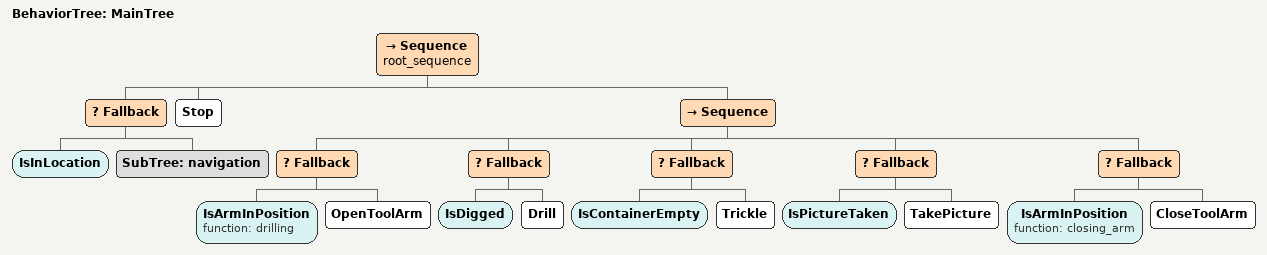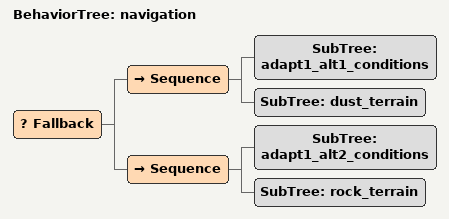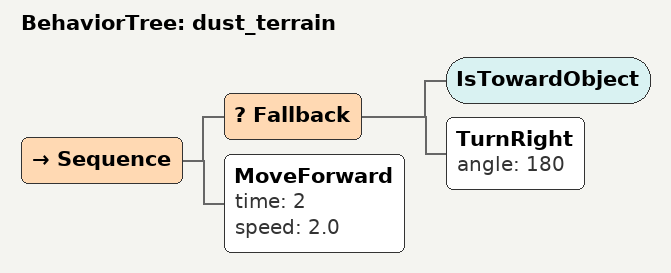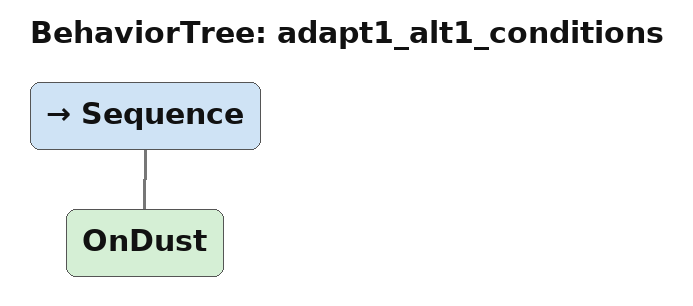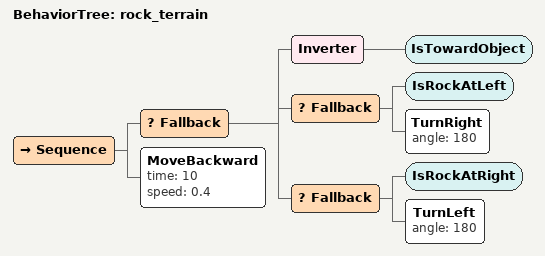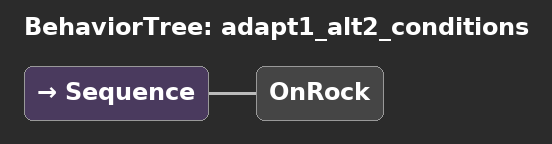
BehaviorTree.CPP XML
<root main_tree_to_execute="MainTree">
    <BehaviorTree ID="MainTree">
        <Sequence name="root_sequence">
            <Fallback>
                <IsInLocation />
                <SubTree ID="navigation" />
            </Fallback>
            <Stop />
            <Sequence>
                <Fallback>
                    <IsArmInPosition function="drilling" />
                    <OpenToolArm />
                </Fallback>
                <Fallback>
                    <IsDigged />
                    <Drill />
                </Fallback>
                <Fallback>
                    <IsContainerEmpty />
                    <Trickle />
                </Fallback>
                <Fallback>
                    <IsPictureTaken />
                    <TakePicture />
                </Fallback>
                <Fallback>
                    <IsArmInPosition function="closing_arm" />
                    <CloseToolArm />
                </Fallback>
            </Sequence>
        </Sequence>
    </BehaviorTree>
<BehaviorTree ID="navigation"><Fallback><Sequence><SubTree ID="adapt1_alt1_conditions" /><SubTree ID="dust_terrain" /></Sequence><Sequence><SubTree ID="adapt1_alt2_conditions" /><SubTree ID="rock_terrain" /></Sequence></Fallback></BehaviorTree><BehaviorTree ID="dust_terrain">
        <Sequence>
            <Fallback>
                <IsTowardObject />
                <TurnRight angle="180" />
            </Fallback>
            <MoveForward time="2" speed="2.0" />
        </Sequence>
    </BehaviorTree>
<BehaviorTree ID="adapt1_alt1_conditions">
        <Sequence>
            <OnDust />
        </Sequence>
    </BehaviorTree>

<BehaviorTree ID="rock_terrain">
		<Sequence>
			<Fallback>
				<Inverter>
					<IsTowardObject />
				</Inverter>
				<Fallback>
					<IsRockAtLeft />
					<TurnRight angle="180" />
				</Fallback>
				<Fallback>
					<IsRockAtRight />
					<TurnLeft angle="180" />
				</Fallback>
			</Fallback>
			<MoveBackward time="10" speed="0.4" />
		</Sequence>
    </BehaviorTree>
<BehaviorTree ID="adapt1_alt2_conditions">
        <Sequence>
            <OnRock />
        </Sequence>
    </BehaviorTree>

</root>
